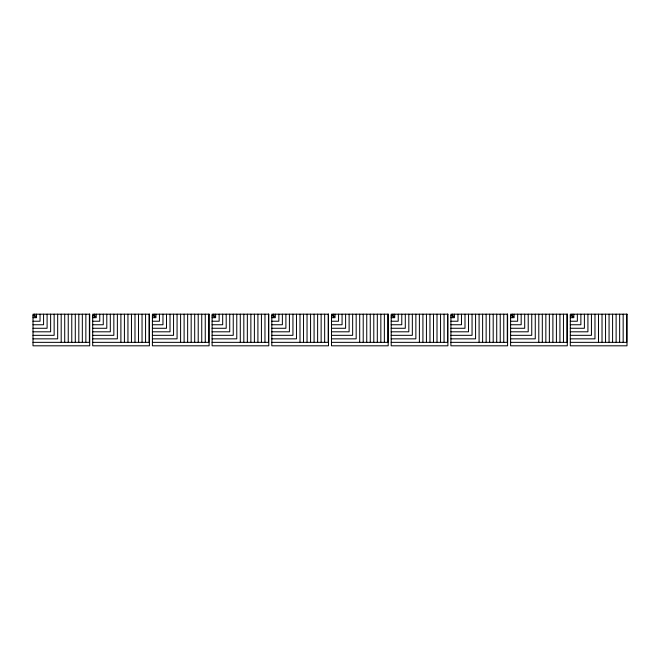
<?xml version="1.0" encoding="UTF-8"?>
<svg xmlns="http://www.w3.org/2000/svg" width="660" height="660" viewBox="0 0 660 660"><rect width="100%" height="100%" fill="white"/><g stroke="black" fill="none" stroke-linecap="round" stroke-linejoin="round"><path stroke-width="0.99" d="M33 315.942L33.569 315.373L35.079 316.891L35.706 316.264L34.196 314.754L34.765 314.185M92.697 315.942L93.266 315.373L94.784 316.891L95.403 316.264L93.893 314.754L94.462 314.185M152.402 315.942L152.971 315.373L154.481 316.891L155.108 316.264L153.59 314.754L154.16 314.185M212.099 315.942L212.668 315.373L214.186 316.891L214.805 316.264L213.296 314.754L213.865 314.185M271.804 315.942L272.374 315.373L273.884 316.891L274.502 316.264L272.992 314.754L273.562 314.185M331.501 315.942L332.071 315.373L333.58 316.891L334.207 316.264L332.689 314.754L333.267 314.185M391.198 315.942L391.768 315.373L393.286 316.891L393.904 316.264L392.395 314.754L392.964 314.185M450.904 315.942L451.473 315.373L452.983 316.891L453.61 316.264L452.092 314.754L452.661 314.185M510.601 315.942L511.17 315.373L512.68 316.891L513.307 316.264L511.797 314.754L512.366 314.185M570.298 315.942L570.867 315.373L572.385 316.891L573.004 316.264L571.494 314.754L572.063 314.185M33 317.707L36.523 317.707L36.523 314.185M92.697 317.707L96.228 317.707L96.228 314.185M152.402 317.707L155.925 317.707L155.925 314.185M212.099 317.707L215.622 317.707L215.622 314.185M271.804 317.707L275.327 317.707L275.327 314.185M331.501 317.707L335.024 317.707L335.024 314.185M391.198 317.707L394.721 317.707L394.721 314.185M450.904 317.707L454.427 317.707L454.427 314.185M510.601 317.707L514.123 317.707L514.123 314.185M570.298 317.707L573.829 317.707L573.829 314.185M33 321.23L40.045 321.23L40.045 314.185M92.697 321.23L99.751 321.23L99.751 314.185M152.402 321.23L159.448 321.23L159.448 314.185M212.099 321.23L219.145 321.23L219.145 314.185M271.804 321.23L278.85 321.23L278.85 314.185M331.501 321.23L338.547 321.23L338.547 314.185M391.198 321.23L398.252 321.23L398.252 314.185M450.904 321.23L457.949 321.23L457.949 314.185M510.601 321.23L517.646 321.23L517.646 314.185M570.298 321.23L577.351 321.23L577.351 314.185M33 324.753L43.568 324.753L43.568 314.185M92.697 324.753L103.273 324.753L103.273 314.185M152.402 324.753L162.97 324.753L162.97 314.185M212.099 324.753L222.676 324.753L222.676 314.185M271.804 324.753L282.373 324.753L282.373 314.185M331.501 324.753L342.07 324.753L342.07 314.185M391.198 324.753L401.775 324.753L401.775 314.185M450.904 324.753L461.472 324.753L461.472 314.185M510.601 324.753L521.177 324.753L521.177 314.185M570.298 324.753L580.874 324.753L580.874 314.185M33 328.276L47.099 328.276L47.099 314.185M92.697 328.276L106.796 328.276L106.796 314.185M152.402 328.276L166.493 328.276L166.493 314.185M212.099 328.276L226.198 328.276L226.198 314.185M271.804 328.276L285.896 328.276L285.896 314.185M331.501 328.276L345.601 328.276L345.601 314.185M391.198 328.276L405.298 328.276L405.298 314.185M450.904 328.276L464.995 328.276L464.995 314.185M510.601 328.276L524.7 328.276L524.7 314.185M570.298 328.276L584.397 328.276L584.397 314.185M33 331.807L50.622 331.807L50.622 314.185M92.697 331.807L110.319 331.807L110.319 314.185M152.402 331.807L170.024 331.807L170.024 314.185M212.099 331.807L229.721 331.807L229.721 314.185M271.804 331.807L289.418 331.807L289.418 314.185M331.501 331.807L349.123 331.807L349.123 314.185M391.198 331.807L408.82 331.807L408.82 314.185M450.904 331.807L468.517 331.807L468.517 314.185M510.601 331.807L528.223 331.807L528.223 314.185M570.298 331.807L587.92 331.807L587.92 314.185M33 335.329L54.145 335.329L54.145 314.185M92.697 335.329L113.842 335.329L113.842 314.185M152.402 335.329L173.547 335.329L173.547 314.185M212.099 335.329L233.244 335.329L233.244 314.185M271.804 335.329L292.941 335.329L292.941 314.185M331.501 335.329L352.646 335.329L352.646 314.185M391.198 335.329L412.343 335.329L412.343 314.185M450.904 335.329L472.048 335.329L472.048 314.185M510.601 335.329L531.745 335.329L531.745 314.185M570.298 335.329L591.442 335.329L591.442 314.185M33 338.852L57.668 338.852L57.668 314.185M92.697 338.852L117.373 338.852L117.373 314.185M152.402 338.852L177.07 338.852L177.07 314.185M212.099 338.852L236.767 338.852L236.767 314.185M271.804 338.852L296.472 338.852L296.472 314.185M331.501 338.852L356.169 338.852L356.169 314.185M391.198 338.852L415.866 338.852L415.866 314.185M450.904 338.852L475.571 338.852L475.571 314.185M510.601 338.852L535.268 338.852L535.268 314.185M570.298 338.852L594.973 338.852L594.973 314.185M33 342.35L89.389 342.35L89.389 314.185M92.697 342.35L149.086 342.35L149.086 314.185M152.402 342.35L208.783 342.35L208.783 314.185M212.099 342.35L268.488 342.35L268.488 314.185M271.804 342.35L328.185 342.35L328.185 314.185M331.501 342.35L387.882 342.35L387.882 314.185M391.198 342.35L447.587 342.35L447.587 314.185M450.904 342.35L507.284 342.35L507.284 314.185M510.601 342.35L566.989 342.35L566.989 314.185M570.298 342.35L626.687 342.35L626.687 314.185M623.164 314.185L623.164 342.35M619.641 314.185L619.641 342.35M616.118 314.185L616.118 342.35M612.587 314.185L612.587 342.35M609.064 314.185L609.064 342.35M605.542 314.185L605.542 342.35M602.019 314.185L602.019 342.35M598.496 314.185L598.496 342.35M563.458 314.185L563.458 342.35M559.936 314.185L559.936 342.35M556.413 314.185L556.413 342.35M552.89 314.185L552.89 342.35M549.367 314.185L549.367 342.35M545.845 314.185L545.845 342.35M542.314 314.185L542.314 342.35M538.791 314.185L538.791 342.35M503.761 314.185L503.761 342.35M500.239 314.185L500.239 342.35M496.716 314.185L496.716 342.35M493.193 314.185L493.193 342.35M489.662 314.185L489.662 342.35M486.139 314.185L486.139 342.35M482.617 314.185L482.617 342.35M479.094 314.185L479.094 342.35M444.064 314.185L444.064 342.35M440.542 314.185L440.542 342.35M437.011 314.185L437.011 342.35M433.488 314.185L433.488 342.35M429.965 314.185L429.965 342.35M426.442 314.185L426.442 342.35M422.92 314.185L422.92 342.35M419.397 314.185L419.397 342.35M384.359 314.185L384.359 342.35M380.837 314.185L380.837 342.35M377.314 314.185L377.314 342.35M373.791 314.185L373.791 342.35M370.268 314.185L370.268 342.35M366.745 314.185L366.745 342.35M363.214 314.185L363.214 342.35M359.692 314.185L359.692 342.35M324.662 314.185L324.662 342.35M321.139 314.185L321.139 342.35M317.617 314.185L317.617 342.35M314.086 314.185L314.086 342.35M310.563 314.185L310.563 342.35M307.04 314.185L307.04 342.35M303.517 314.185L303.517 342.35M299.995 314.185L299.995 342.35M264.965 314.185L264.965 342.35M261.434 314.185L261.434 342.35M257.911 314.185L257.911 342.35M254.389 314.185L254.389 342.35M250.866 314.185L250.866 342.35M247.343 314.185L247.343 342.35M243.821 314.185L243.821 342.35M240.289 314.185L240.289 342.35M205.26 314.185L205.26 342.35M201.737 314.185L201.737 342.35M198.214 314.185L198.214 342.35M194.692 314.185L194.692 342.35M191.169 314.185L191.169 342.35M187.638 314.185L187.638 342.35M184.115 314.185L184.115 342.35M180.593 314.185L180.593 342.35M145.563 314.185L145.563 342.35M142.04 314.185L142.04 342.35M138.509 314.185L138.509 342.35M134.987 314.185L134.987 342.35M131.464 314.185L131.464 342.35M127.941 314.185L127.941 342.35M124.418 314.185L124.418 342.35M120.895 314.185L120.895 342.35M85.858 314.185L85.858 342.35M82.335 314.185L82.335 342.35M78.812 314.185L78.812 342.35M75.29 314.185L75.29 342.35M71.767 314.185L71.767 342.35M68.244 314.185L68.244 342.35M64.713 314.185L64.713 342.35M61.19 314.185L61.19 342.35M89.702 314.185L33 314.185L33 345.815L89.702 345.815L89.702 314.185M149.399 314.185L92.697 314.185L92.697 345.815L149.399 345.815L149.399 314.185M209.096 314.185L152.402 314.185L152.402 345.815L209.096 345.815L209.096 314.185M268.801 314.185L212.099 314.185L212.099 345.815L268.801 345.815L268.801 314.185M328.498 314.185L271.804 314.185L271.804 345.815L328.498 345.815L328.498 314.185M388.195 314.185L331.501 314.185L331.501 345.815L388.195 345.815L388.195 314.185M447.901 314.185L391.198 314.185L391.198 345.815L447.901 345.815L447.901 314.185M507.598 314.185L450.904 314.185L450.904 345.815L507.598 345.815L507.598 314.185M567.303 314.185L510.601 314.185L510.601 345.815L567.303 345.815L567.303 314.185M627 314.185L570.298 314.185L570.298 345.815L627 345.815L627 314.185"/></g></svg>
